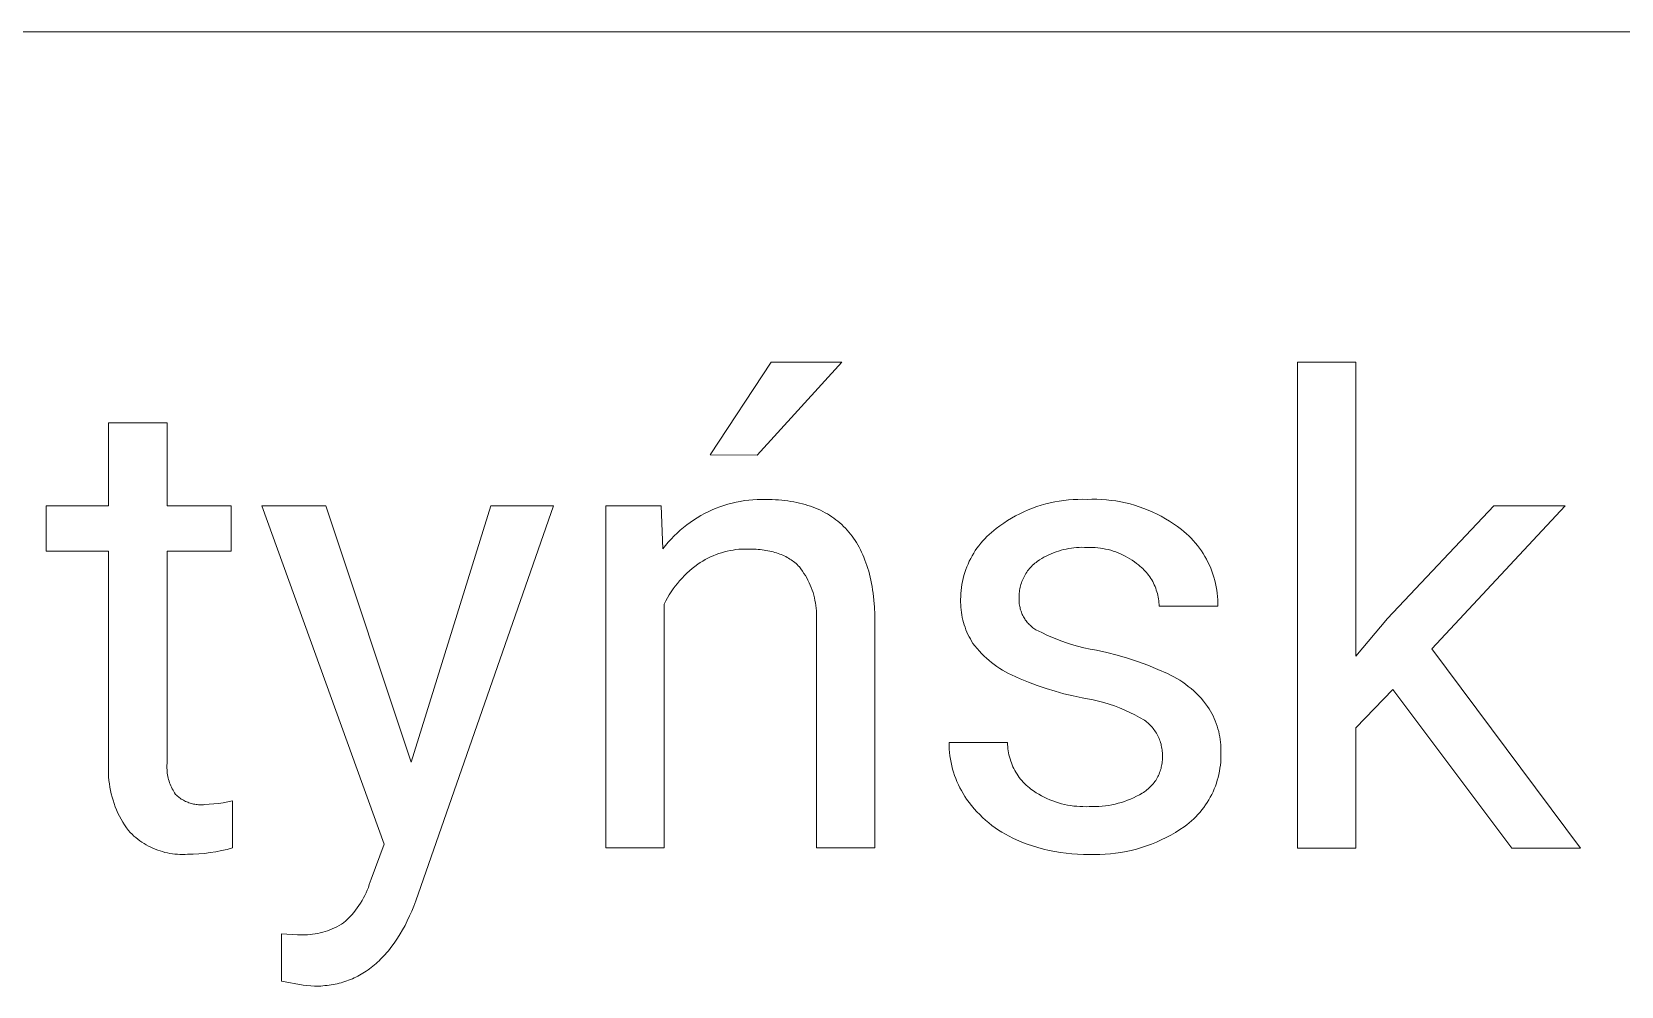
# Model space of a CAD drawing. Header units: millimetres. Extents: x 1348 to 6197, y -150 to 3238.
# Drawn here: x 5300.9 to 5459.4, y 297 to 392.2 of the extents above; entities that cross this region are included whole.
import ezdxf

# ---------------------------------------------------------------- set-up
doc = ezdxf.new("R2010")
doc.units = ezdxf.units.MM
doc.header["$MEASUREMENT"] = 0
doc.layers.add('Domyślny', color=7, linetype='Continuous', true_color=0x000000)

msp = doc.modelspace()

# ---------------------------------------------------------------- linework, layer by layer
at = {"layer": 'Domyślny', "color": 18, "lineweight": 15, "true_color": 0x000000}
for p, q in [((6192.9, 392.2), (4364.92, 392.2)), ((5368.58, 350.01), (5374.67, 359.26)), ((5381.73, 359.26), (5373.28, 349.99)), ((5374.67, 359.26), (5381.73, 359.26)), ((5427.15, 310.81), (5427.15, 359.25)), ((5427.15, 359.25), (5432.98, 359.25)), ((5432.98, 359.25), (5432.98, 329.96)), ((5308.6, 344.94), (5308.6, 353.21)), ((5308.6, 353.21), (5314.43, 353.21)), ((5314.43, 353.21), (5314.43, 344.94)), ((5373.28, 349.99), (5368.58, 350.01)), ((5372.01, 345.45), (5372.43, 345.5)), ((5372.43, 345.5), (5372.84, 345.54)), ((5372.84, 345.54), (5373.26, 345.56)), ((5373.26, 345.56), (5373.68, 345.57)), ((5373.68, 345.57), (5374.11, 345.57)), ((5374.11, 345.57), (5374.44, 345.57)), ((5374.44, 345.57), (5374.77, 345.56)), ((5374.77, 345.56), (5375.09, 345.54)), ((5375.09, 345.54), (5375.41, 345.52)), ((5375.41, 345.52), (5375.73, 345.49)), ((5375.73, 345.49), (5376.04, 345.46)), ((5403.86, 345.48), (5404.32, 345.53)), ((5404.32, 345.53), (5404.79, 345.56)), ((5404.79, 345.56), (5405.25, 345.58)), ((5405.25, 345.58), (5405.71, 345.59)), ((5405.71, 345.59), (5406.17, 345.58)), ((5406.17, 345.58), (5406.65, 345.59)), ((5406.65, 345.59), (5407.13, 345.59)), ((5407.13, 345.59), (5407.61, 345.57)), ((5407.61, 345.57), (5408.09, 345.54)), ((5408.09, 345.54), (5408.57, 345.48)), ((5302.38, 340.43), (5302.38, 344.94)), ((5302.38, 344.94), (5308.6, 344.94)), ((5314.43, 344.94), (5320.81, 344.94)), ((5320.81, 344.94), (5320.81, 340.43)), ((5336.07, 311.19), (5323.89, 344.94)), ((5323.89, 344.94), (5330.27, 344.94)), ((5330.27, 344.94), (5338.78, 319.37)), ((5338.78, 319.37), (5346.72, 344.94)), ((5352.97, 344.94), (5339.25, 305.56)), ((5346.72, 344.94), (5352.97, 344.94)), ((5358.18, 310.82), (5358.18, 344.94)), ((5358.18, 344.94), (5363.69, 344.94)), ((5363.69, 344.94), (5363.88, 340.66)), ((5367.29, 343.75), (5367.66, 343.96)), ((5367.66, 343.96), (5368.03, 344.16)), ((5368.03, 344.16), (5368.4, 344.35)), ((5368.4, 344.35), (5368.78, 344.53)), ((5368.78, 344.53), (5369.17, 344.69)), ((5369.17, 344.69), (5369.56, 344.84)), ((5369.56, 344.84), (5369.96, 344.97)), ((5369.96, 344.97), (5370.36, 345.1)), ((5370.36, 345.1), (5370.77, 345.2)), ((5370.77, 345.2), (5371.18, 345.3)), ((5371.18, 345.3), (5371.59, 345.38)), ((5371.59, 345.38), (5372.01, 345.45)), ((5376.04, 345.46), (5376.34, 345.42)), ((5376.34, 345.42), (5376.64, 345.38)), ((5376.64, 345.38), (5376.93, 345.33)), ((5376.93, 345.33), (5377.22, 345.27)), ((5377.22, 345.27), (5377.5, 345.21)), ((5377.5, 345.21), (5377.78, 345.14)), ((5377.78, 345.14), (5378.05, 345.07)), ((5378.05, 345.07), (5378.32, 344.98)), ((5378.32, 344.98), (5378.58, 344.9)), ((5378.58, 344.9), (5378.84, 344.81)), ((5378.84, 344.81), (5379.09, 344.71)), ((5379.09, 344.71), (5379.34, 344.6)), ((5379.34, 344.6), (5379.58, 344.49)), ((5379.58, 344.49), (5379.82, 344.38)), ((5379.82, 344.38), (5380.05, 344.25)), ((5380.05, 344.25), (5380.27, 344.13)), ((5380.27, 344.13), (5380.49, 343.99)), ((5380.49, 343.99), (5380.71, 343.85)), ((5398.63, 343.71), (5399.04, 343.93)), ((5399.04, 343.93), (5399.45, 344.15)), ((5399.45, 344.15), (5399.87, 344.35)), ((5399.87, 344.35), (5400.29, 344.53)), ((5400.29, 344.53), (5400.72, 344.7)), ((5400.72, 344.7), (5401.16, 344.86)), ((5401.16, 344.86), (5401.6, 345)), ((5401.6, 345), (5402.05, 345.12)), ((5402.05, 345.12), (5402.5, 345.24)), ((5402.5, 345.24), (5402.95, 345.33)), ((5402.95, 345.33), (5403.4, 345.41)), ((5403.4, 345.41), (5403.86, 345.48)), ((5408.57, 345.48), (5409.04, 345.42)), ((5409.04, 345.42), (5409.52, 345.33)), ((5409.52, 345.33), (5409.99, 345.24)), ((5409.99, 345.24), (5410.45, 345.12)), ((5410.45, 345.12), (5410.91, 344.99)), ((5410.91, 344.99), (5411.37, 344.84)), ((5411.37, 344.84), (5411.82, 344.68)), ((5411.82, 344.68), (5412.27, 344.51)), ((5412.27, 344.51), (5412.71, 344.31)), ((5412.71, 344.31), (5413.14, 344.11)), ((5413.14, 344.11), (5413.57, 343.89)), ((5436.11, 333.71), (5446.74, 344.95)), ((5453.83, 344.95), (5440.55, 330.69)), ((5446.74, 344.95), (5453.83, 344.95)), ((5365.29, 342.22), (5365.6, 342.5)), ((5365.6, 342.5), (5365.92, 342.77)), ((5365.92, 342.77), (5366.25, 343.03)), ((5366.25, 343.03), (5366.59, 343.28)), ((5366.59, 343.28), (5366.94, 343.52)), ((5366.94, 343.52), (5367.29, 343.75)), ((5380.71, 343.85), (5380.92, 343.71)), ((5380.92, 343.71), (5381.12, 343.55)), ((5381.12, 343.55), (5381.32, 343.4)), ((5381.32, 343.4), (5381.52, 343.23)), ((5381.52, 343.23), (5381.7, 343.06)), ((5381.7, 343.06), (5381.89, 342.89)), ((5381.89, 342.89), (5382.07, 342.7)), ((5382.07, 342.7), (5382.24, 342.52)), ((5382.24, 342.52), (5382.41, 342.32)), ((5382.41, 342.32), (5382.57, 342.12)), ((5396.63, 342.29), (5396.86, 342.48)), ((5396.86, 342.48), (5397.1, 342.67)), ((5397.1, 342.67), (5397.47, 342.95)), ((5397.47, 342.95), (5397.85, 343.21)), ((5397.85, 343.21), (5398.24, 343.47)), ((5398.24, 343.47), (5398.63, 343.71)), ((5413.57, 343.89), (5413.99, 343.65)), ((5413.99, 343.65), (5414.4, 343.4)), ((5414.4, 343.4), (5414.8, 343.14)), ((5414.8, 343.14), (5415.19, 342.86)), ((5415.19, 342.86), (5415.57, 342.57)), ((5415.57, 342.57), (5415.83, 342.37)), ((5415.83, 342.37), (5416.07, 342.15)), ((5363.88, 340.66), (5364.14, 340.99)), ((5364.14, 340.99), (5364.41, 341.31)), ((5364.41, 341.31), (5364.7, 341.62)), ((5364.7, 341.62), (5364.99, 341.93)), ((5364.99, 341.93), (5365.29, 342.22)), ((5382.57, 342.12), (5382.73, 341.92)), ((5382.73, 341.92), (5382.88, 341.71)), ((5382.88, 341.71), (5383.03, 341.49)), ((5383.03, 341.49), (5383.17, 341.27)), ((5383.17, 341.27), (5383.31, 341.04)), ((5383.31, 341.04), (5383.44, 340.8)), ((5383.44, 340.8), (5383.56, 340.56)), ((5395.19, 340.72), (5395.37, 340.96)), ((5395.37, 340.96), (5395.56, 341.2)), ((5395.56, 341.2), (5395.76, 341.43)), ((5395.76, 341.43), (5395.97, 341.66)), ((5395.97, 341.66), (5396.18, 341.88)), ((5396.18, 341.88), (5396.4, 342.09)), ((5396.4, 342.09), (5396.63, 342.29)), ((5404.86, 340.75), (5404.6, 340.72)), ((5405.12, 340.78), (5404.86, 340.75)), ((5405.39, 340.79), (5405.12, 340.78)), ((5405.65, 340.8), (5405.39, 340.79)), ((5405.91, 340.79), (5405.65, 340.8)), ((5406.17, 340.78), (5405.91, 340.79)), ((5406.44, 340.79), (5406.17, 340.78)), ((5406.7, 340.78), (5406.44, 340.79)), ((5406.96, 340.77), (5406.7, 340.78)), ((5407.23, 340.75), (5406.96, 340.77)), ((5407.49, 340.71), (5407.23, 340.75)), ((5416.07, 342.15), (5416.31, 341.93)), ((5416.31, 341.93), (5416.54, 341.7)), ((5416.54, 341.7), (5416.76, 341.47)), ((5416.76, 341.47), (5416.97, 341.22)), ((5416.97, 341.22), (5417.18, 340.97)), ((5417.18, 340.97), (5417.38, 340.71)), ((5308.6, 340.43), (5302.38, 340.43)), ((5308.6, 319.26), (5308.6, 340.43)), ((5320.81, 340.43), (5314.43, 340.43)), ((5314.43, 340.43), (5314.43, 319.25)), ((5367.6, 339.27), (5367.36, 339.11)), ((5367.85, 339.43), (5367.6, 339.27)), ((5368.1, 339.58), (5367.85, 339.43)), ((5368.36, 339.71), (5368.1, 339.58)), ((5368.63, 339.84), (5368.36, 339.71)), ((5368.89, 339.96), (5368.63, 339.84)), ((5369.17, 340.07), (5368.89, 339.96)), ((5369.44, 340.17), (5369.17, 340.07)), ((5369.72, 340.26), (5369.44, 340.17)), ((5370, 340.34), (5369.72, 340.26)), ((5370.29, 340.41), (5370, 340.34)), ((5370.58, 340.47), (5370.29, 340.41)), ((5370.87, 340.53), (5370.58, 340.47)), ((5371.16, 340.57), (5370.87, 340.53)), ((5371.45, 340.6), (5371.16, 340.57)), ((5371.74, 340.62), (5371.45, 340.6)), ((5372.04, 340.63), (5371.74, 340.62)), ((5372.33, 340.63), (5372.04, 340.63)), ((5372.76, 340.62), (5372.33, 340.63)), ((5373.18, 340.6), (5372.76, 340.62)), ((5373.38, 340.59), (5373.18, 340.6)), ((5373.58, 340.57), (5373.38, 340.59)), ((5373.77, 340.54), (5373.58, 340.57)), ((5373.96, 340.52), (5373.77, 340.54)), ((5374.15, 340.49), (5373.96, 340.52)), ((5374.34, 340.46), (5374.15, 340.49)), ((5374.52, 340.42), (5374.34, 340.46)), ((5374.69, 340.38), (5374.52, 340.42)), ((5374.87, 340.34), (5374.69, 340.38)), ((5375.04, 340.29), (5374.87, 340.34)), ((5375.2, 340.24), (5375.04, 340.29)), ((5375.36, 340.19), (5375.2, 340.24)), ((5375.52, 340.13), (5375.36, 340.19)), ((5375.68, 340.07), (5375.52, 340.13)), ((5375.83, 340.01), (5375.68, 340.07)), ((5375.98, 339.94), (5375.83, 340.01)), ((5376.12, 339.87), (5375.98, 339.94)), ((5376.26, 339.79), (5376.12, 339.87)), ((5376.4, 339.71), (5376.26, 339.79)), ((5376.53, 339.63), (5376.4, 339.71)), ((5376.66, 339.55), (5376.53, 339.63)), ((5376.79, 339.46), (5376.66, 339.55)), ((5376.91, 339.37), (5376.79, 339.46)), ((5377.03, 339.27), (5376.91, 339.37)), ((5377.15, 339.17), (5377.03, 339.27)), ((5377.26, 339.07), (5377.15, 339.17)), ((5383.56, 340.56), (5383.68, 340.31)), ((5383.68, 340.31), (5383.8, 340.06)), ((5383.8, 340.06), (5383.91, 339.8)), ((5383.91, 339.8), (5384.02, 339.53)), ((5384.02, 339.53), (5384.12, 339.26)), ((5384.12, 339.26), (5384.21, 338.99)), ((5394.3, 339.13), (5394.42, 339.41)), ((5394.42, 339.41), (5394.56, 339.68)), ((5394.56, 339.68), (5394.7, 339.95)), ((5394.7, 339.95), (5394.86, 340.21)), ((5394.86, 340.21), (5395.02, 340.47)), ((5395.02, 340.47), (5395.19, 340.72)), ((5400.96, 339.21), (5400.85, 339.11)), ((5401.08, 339.3), (5400.96, 339.21)), ((5401.2, 339.39), (5401.08, 339.3)), ((5401.42, 339.54), (5401.2, 339.39)), ((5401.64, 339.68), (5401.42, 339.54)), ((5401.87, 339.81), (5401.64, 339.68)), ((5402.1, 339.93), (5401.87, 339.81)), ((5402.34, 340.05), (5402.1, 339.93)), ((5402.58, 340.16), (5402.34, 340.05)), ((5402.82, 340.26), (5402.58, 340.16)), ((5403.07, 340.35), (5402.82, 340.26)), ((5403.32, 340.43), (5403.07, 340.35)), ((5403.57, 340.51), (5403.32, 340.43)), ((5403.83, 340.57), (5403.57, 340.51)), ((5404.08, 340.63), (5403.83, 340.57)), ((5404.34, 340.68), (5404.08, 340.63)), ((5404.6, 340.72), (5404.34, 340.68)), ((5407.75, 340.67), (5407.49, 340.71)), ((5408.01, 340.62), (5407.75, 340.67)), ((5408.26, 340.57), (5408.01, 340.62)), ((5408.52, 340.5), (5408.26, 340.57)), ((5408.77, 340.42), (5408.52, 340.5)), ((5409.02, 340.34), (5408.77, 340.42)), ((5409.27, 340.24), (5409.02, 340.34)), ((5409.51, 340.14), (5409.27, 340.24)), ((5409.75, 340.03), (5409.51, 340.14)), ((5409.98, 339.91), (5409.75, 340.03)), ((5410.21, 339.79), (5409.98, 339.91)), ((5410.44, 339.65), (5410.21, 339.79)), ((5410.66, 339.51), (5410.44, 339.65)), ((5410.88, 339.36), (5410.66, 339.51)), ((5411.09, 339.2), (5410.88, 339.36)), ((5411.29, 339.04), (5411.09, 339.2)), ((5417.38, 340.71), (5417.56, 340.44)), ((5417.56, 340.44), (5417.74, 340.17)), ((5417.74, 340.17), (5417.91, 339.89)), ((5417.91, 339.89), (5418.07, 339.61)), ((5418.07, 339.61), (5418.22, 339.32)), ((5418.22, 339.32), (5418.36, 339.03)), ((5365.78, 337.73), (5365.54, 337.47)), ((5366.02, 337.98), (5365.78, 337.73)), ((5366.27, 338.23), (5366.02, 337.98)), ((5366.53, 338.46), (5366.27, 338.23)), ((5366.8, 338.69), (5366.53, 338.46)), ((5367.07, 338.9), (5366.8, 338.69)), ((5367.36, 339.11), (5367.07, 338.9)), ((5377.37, 338.96), (5377.26, 339.07)), ((5377.48, 338.85), (5377.37, 338.96)), ((5377.64, 338.64), (5377.48, 338.85)), ((5377.8, 338.42), (5377.64, 338.64)), ((5377.94, 338.2), (5377.8, 338.42)), ((5378.08, 337.98), (5377.94, 338.2)), ((5378.21, 337.75), (5378.08, 337.98)), ((5378.34, 337.51), (5378.21, 337.75)), ((5384.21, 338.99), (5384.3, 338.7)), ((5384.3, 338.7), (5384.39, 338.41)), ((5384.39, 338.41), (5384.46, 338.12)), ((5384.46, 338.12), (5384.54, 337.82)), ((5384.54, 337.82), (5384.61, 337.51)), ((5393.75, 337.4), (5393.81, 337.69)), ((5393.81, 337.69), (5393.89, 337.99)), ((5393.89, 337.99), (5393.98, 338.28)), ((5393.98, 338.28), (5394.07, 338.57)), ((5394.07, 338.57), (5394.18, 338.85)), ((5394.18, 338.85), (5394.3, 339.13)), ((5399.78, 337.66), (5399.72, 337.52)), ((5399.85, 337.8), (5399.78, 337.66)), ((5399.92, 337.93), (5399.85, 337.8)), ((5399.99, 338.06), (5399.92, 337.93)), ((5400.07, 338.19), (5399.99, 338.06)), ((5400.15, 338.32), (5400.07, 338.19)), ((5400.24, 338.44), (5400.15, 338.32)), ((5400.33, 338.56), (5400.24, 338.44)), ((5400.43, 338.68), (5400.33, 338.56)), ((5400.53, 338.79), (5400.43, 338.68)), ((5400.63, 338.9), (5400.53, 338.79)), ((5400.74, 339.01), (5400.63, 338.9)), ((5400.85, 339.11), (5400.74, 339.01)), ((5411.44, 338.92), (5411.29, 339.04)), ((5411.58, 338.8), (5411.44, 338.92)), ((5411.71, 338.68), (5411.58, 338.8)), ((5411.84, 338.55), (5411.71, 338.68)), ((5411.97, 338.42), (5411.84, 338.55)), ((5412.09, 338.28), (5411.97, 338.42)), ((5412.2, 338.14), (5412.09, 338.28)), ((5412.32, 337.99), (5412.2, 338.14)), ((5412.42, 337.84), (5412.32, 337.99)), ((5412.52, 337.69), (5412.42, 337.84)), ((5412.62, 337.54), (5412.52, 337.69)), ((5418.36, 339.03), (5418.49, 338.73)), ((5418.49, 338.73), (5418.61, 338.43)), ((5418.61, 338.43), (5418.72, 338.12)), ((5418.72, 338.12), (5418.81, 337.81)), ((5418.81, 337.81), (5418.9, 337.5)), ((5364.51, 336.06), (5364.33, 335.76)), ((5364.7, 336.36), (5364.51, 336.06)), ((5364.89, 336.65), (5364.7, 336.36)), ((5365.1, 336.93), (5364.89, 336.65)), ((5365.32, 337.2), (5365.1, 336.93)), ((5365.54, 337.47), (5365.32, 337.2)), ((5378.45, 337.27), (5378.34, 337.51)), ((5378.56, 337.03), (5378.45, 337.27)), ((5378.66, 336.78), (5378.56, 337.03)), ((5378.75, 336.53), (5378.66, 336.78)), ((5378.84, 336.28), (5378.75, 336.53)), ((5378.91, 336.03), (5378.84, 336.28)), ((5378.98, 335.77), (5378.91, 336.03)), ((5384.61, 337.51), (5384.67, 337.2)), ((5384.67, 337.2), (5384.73, 336.88)), ((5384.73, 336.88), (5384.78, 336.55)), ((5384.78, 336.55), (5384.83, 336.22)), ((5384.83, 336.22), (5384.91, 335.54)), ((5393.57, 335.89), (5393.58, 336.19)), ((5393.58, 336.19), (5393.61, 336.49)), ((5393.61, 336.49), (5393.64, 336.8)), ((5393.64, 336.8), (5393.69, 337.1)), ((5393.69, 337.1), (5393.75, 337.4)), ((5399.4, 336.06), (5399.39, 335.91)), ((5399.41, 336.21), (5399.4, 336.06)), ((5399.42, 336.36), (5399.41, 336.21)), ((5399.44, 336.51), (5399.42, 336.36)), ((5399.47, 336.66), (5399.44, 336.51)), ((5399.5, 336.81), (5399.47, 336.66)), ((5399.53, 336.95), (5399.5, 336.81)), ((5399.57, 337.1), (5399.53, 336.95)), ((5399.62, 337.24), (5399.57, 337.1)), ((5399.67, 337.38), (5399.62, 337.24)), ((5399.72, 337.52), (5399.67, 337.38)), ((5412.71, 337.38), (5412.62, 337.54)), ((5412.79, 337.21), (5412.71, 337.38)), ((5412.87, 337.05), (5412.79, 337.21)), ((5412.94, 336.88), (5412.87, 337.05)), ((5413.01, 336.71), (5412.94, 336.88)), ((5413.07, 336.54), (5413.01, 336.71)), ((5413.13, 336.36), (5413.07, 336.54)), ((5413.18, 336.19), (5413.13, 336.36)), ((5413.22, 336.01), (5413.18, 336.19)), ((5413.26, 335.83), (5413.22, 336.01)), ((5418.9, 337.5), (5418.98, 337.18)), ((5418.98, 337.18), (5419.04, 336.86)), ((5419.04, 336.86), (5419.1, 336.54)), ((5419.1, 336.54), (5419.14, 336.22)), ((5419.14, 336.22), (5419.17, 335.89)), ((5364.17, 335.45), (5364.01, 335.14)), ((5364.01, 335.14), (5364.01, 310.82)), ((5364.33, 335.76), (5364.17, 335.45)), ((5379.03, 335.51), (5378.98, 335.77)), ((5379.08, 335.25), (5379.03, 335.51)), ((5379.12, 334.98), (5379.08, 335.25)), ((5379.15, 334.72), (5379.12, 334.98)), ((5379.18, 334.46), (5379.15, 334.72)), ((5379.19, 334.19), (5379.18, 334.46)), ((5384.91, 335.54), (5384.97, 334.84)), ((5384.97, 334.84), (5385, 334.11)), ((5393.56, 335.58), (5393.57, 335.89)), ((5393.56, 335.33), (5393.56, 335.58)), ((5393.57, 335.07), (5393.56, 335.33)), ((5393.58, 334.82), (5393.57, 335.07)), ((5393.6, 334.56), (5393.58, 334.82)), ((5393.63, 334.31), (5393.6, 334.56)), ((5399.39, 335.91), (5399.39, 335.76)), ((5399.39, 335.76), (5399.39, 335.64)), ((5399.39, 335.64), (5399.39, 335.52)), ((5399.39, 335.52), (5399.39, 335.39)), ((5399.39, 335.39), (5399.4, 335.27)), ((5399.4, 335.27), (5399.41, 335.15)), ((5399.41, 335.15), (5399.43, 335.03)), ((5399.43, 335.03), (5399.45, 334.91)), ((5399.45, 334.91), (5399.48, 334.79)), ((5399.48, 334.79), (5399.51, 334.67)), ((5399.51, 334.67), (5399.54, 334.56)), ((5399.54, 334.56), (5399.58, 334.44)), ((5399.58, 334.44), (5399.62, 334.33)), ((5413.29, 335.65), (5413.26, 335.83)), ((5413.31, 335.47), (5413.29, 335.65)), ((5413.33, 335.29), (5413.31, 335.47)), ((5413.34, 335.1), (5413.33, 335.29)), ((5413.34, 334.92), (5413.34, 335.1)), ((5419.21, 334.92), (5413.34, 334.92)), ((5419.17, 335.89), (5419.2, 335.57)), ((5419.2, 335.57), (5419.21, 335.24)), ((5419.21, 335.24), (5419.21, 334.92)), ((5379.18, 333.39), (5379.19, 333.66)), ((5379.18, 310.82), (5379.18, 333.39)), ((5379.19, 333.92), (5379.19, 334.19)), ((5379.19, 333.66), (5379.19, 333.92)), ((5385, 334.11), (5385.02, 333.36)), ((5385.02, 333.36), (5385.02, 310.82)), ((5393.67, 334.05), (5393.63, 334.31)), ((5393.72, 333.8), (5393.67, 334.05)), ((5393.78, 333.55), (5393.72, 333.8)), ((5393.84, 333.31), (5393.78, 333.55)), ((5393.92, 333.06), (5393.84, 333.31)), ((5394, 332.82), (5393.92, 333.06)), ((5394.09, 332.58), (5394, 332.82)), ((5399.62, 334.33), (5399.66, 334.21)), ((5399.66, 334.21), (5399.71, 334.1)), ((5399.71, 334.1), (5399.77, 333.99)), ((5399.77, 333.99), (5399.82, 333.88)), ((5399.82, 333.88), (5399.88, 333.78)), ((5399.88, 333.78), (5399.95, 333.67)), ((5399.95, 333.67), (5400.01, 333.57)), ((5400.01, 333.57), (5400.09, 333.47)), ((5400.09, 333.47), (5400.16, 333.38)), ((5400.16, 333.38), (5400.24, 333.28)), ((5400.24, 333.28), (5400.32, 333.19)), ((5400.32, 333.19), (5400.4, 333.1)), ((5400.4, 333.1), (5400.49, 333.02)), ((5400.49, 333.02), (5400.58, 332.94)), ((5400.58, 332.94), (5400.67, 332.86)), ((5400.67, 332.86), (5400.77, 332.78)), ((5432.98, 329.96), (5436.11, 333.71)), ((5394.19, 332.35), (5394.09, 332.58)), ((5394.29, 332.11), (5394.19, 332.35)), ((5394.4, 331.88), (5394.29, 332.11)), ((5394.53, 331.66), (5394.4, 331.88)), ((5394.65, 331.44), (5394.53, 331.66)), ((5394.79, 331.22), (5394.65, 331.44)), ((5400.77, 332.78), (5400.87, 332.71)), ((5400.87, 332.71), (5400.97, 332.64)), ((5400.97, 332.64), (5401.07, 332.58)), ((5401.07, 332.58), (5401.64, 332.29)), ((5401.64, 332.29), (5402.22, 332.02)), ((5402.22, 332.02), (5402.81, 331.76)), ((5402.81, 331.76), (5403.4, 331.53)), ((5403.4, 331.53), (5404, 331.31)), ((5404, 331.31), (5404.61, 331.12)), ((5394.99, 330.96), (5394.79, 331.22)), ((5395.21, 330.7), (5394.99, 330.96)), ((5395.43, 330.44), (5395.21, 330.7)), ((5395.65, 330.2), (5395.43, 330.44)), ((5395.89, 329.96), (5395.65, 330.2)), ((5396.13, 329.73), (5395.89, 329.96)), ((5396.39, 329.51), (5396.13, 329.73)), ((5404.61, 331.12), (5405.22, 330.94)), ((5405.22, 330.94), (5405.84, 330.78)), ((5405.84, 330.78), (5406.47, 330.65)), ((5406.47, 330.65), (5407.1, 330.53)), ((5407.1, 330.53), (5408.14, 330.3)), ((5408.14, 330.3), (5409.17, 330.03)), ((5409.17, 330.03), (5410.2, 329.73)), ((5410.2, 329.73), (5411.21, 329.4)), ((5440.55, 330.69), (5455.38, 310.81)), ((5396.65, 329.3), (5396.39, 329.51)), ((5396.91, 329.1), (5396.65, 329.3)), ((5397.18, 328.9), (5396.91, 329.1)), ((5397.46, 328.72), (5397.18, 328.9)), ((5397.75, 328.54), (5397.46, 328.72)), ((5398.04, 328.38), (5397.75, 328.54)), ((5398.33, 328.22), (5398.04, 328.38)), ((5398.63, 328.07), (5398.33, 328.22)), ((5399.48, 327.69), (5398.63, 328.07)), ((5411.21, 329.4), (5412.22, 329.03)), ((5412.22, 329.03), (5413.21, 328.63)), ((5413.21, 328.63), (5414.18, 328.2)), ((5414.18, 328.2), (5414.5, 328.05)), ((5400.34, 327.34), (5399.48, 327.69)), ((5401.2, 327.01), (5400.34, 327.34)), ((5402.08, 326.71), (5401.2, 327.01)), ((5402.97, 326.44), (5402.08, 326.71)), ((5414.5, 328.05), (5414.81, 327.89)), ((5414.81, 327.89), (5415.11, 327.72)), ((5415.11, 327.72), (5415.41, 327.54)), ((5415.41, 327.54), (5415.7, 327.35)), ((5415.7, 327.35), (5415.99, 327.14)), ((5415.99, 327.14), (5416.26, 326.93)), ((5416.26, 326.93), (5416.53, 326.71)), ((5416.53, 326.71), (5416.8, 326.48)), ((5416.8, 326.48), (5417.05, 326.24)), ((5436.64, 326.62), (5432.98, 322.81)), ((5448.53, 310.81), (5436.64, 326.62)), ((5403.86, 326.2), (5402.97, 326.44)), ((5404.77, 325.98), (5403.86, 326.2)), ((5405.67, 325.8), (5404.77, 325.98)), ((5406.22, 325.7), (5405.67, 325.8)), ((5406.76, 325.59), (5406.22, 325.7)), ((5407.3, 325.46), (5406.76, 325.59)), ((5407.84, 325.32), (5407.3, 325.46)), ((5408.37, 325.16), (5407.84, 325.32)), ((5408.89, 324.98), (5408.37, 325.16)), ((5409.41, 324.78), (5408.89, 324.98)), ((5417.05, 326.24), (5417.3, 325.99)), ((5417.3, 325.99), (5417.53, 325.74)), ((5417.53, 325.74), (5417.76, 325.47)), ((5417.76, 325.47), (5417.98, 325.2)), ((5417.98, 325.2), (5418.19, 324.92)), ((5418.19, 324.92), (5418.34, 324.69)), ((5409.92, 324.57), (5409.41, 324.78)), ((5410.43, 324.34), (5409.92, 324.57)), ((5410.92, 324.09), (5410.43, 324.34)), ((5411.41, 323.83), (5410.92, 324.09)), ((5411.89, 323.55), (5411.41, 323.83)), ((5412.01, 323.46), (5411.89, 323.55)), ((5412.12, 323.37), (5412.01, 323.46)), ((5412.24, 323.28), (5412.12, 323.37)), ((5418.34, 324.69), (5418.48, 324.46)), ((5418.48, 324.46), (5418.61, 324.22)), ((5418.61, 324.22), (5418.73, 323.98)), ((5418.73, 323.98), (5418.85, 323.73)), ((5418.85, 323.73), (5418.95, 323.48)), ((5418.95, 323.48), (5419.05, 323.22)), ((5412.34, 323.18), (5412.24, 323.28)), ((5412.45, 323.07), (5412.34, 323.18)), ((5412.55, 322.97), (5412.45, 323.07)), ((5412.65, 322.86), (5412.55, 322.97)), ((5412.74, 322.74), (5412.65, 322.86)), ((5412.83, 322.63), (5412.74, 322.74)), ((5412.92, 322.51), (5412.83, 322.63)), ((5413, 322.39), (5412.92, 322.51)), ((5413.08, 322.26), (5413, 322.39)), ((5413.15, 322.13), (5413.08, 322.26)), ((5413.22, 322), (5413.15, 322.13)), ((5413.28, 321.87), (5413.22, 322)), ((5413.34, 321.74), (5413.28, 321.87)), ((5413.4, 321.6), (5413.34, 321.74)), ((5419.05, 323.22), (5419.14, 322.96)), ((5419.14, 322.96), (5419.22, 322.7)), ((5419.22, 322.7), (5419.29, 322.44)), ((5419.29, 322.44), (5419.35, 322.17)), ((5419.35, 322.17), (5419.4, 321.9)), ((5419.4, 321.9), (5419.44, 321.63)), ((5432.98, 322.81), (5432.98, 310.81)), ((5392.41, 320.99), (5392.4, 321.32)), ((5392.4, 321.32), (5398.23, 321.32)), ((5392.42, 320.66), (5392.41, 320.99)), ((5392.45, 320.33), (5392.42, 320.66)), ((5392.49, 319.99), (5392.45, 320.33)), ((5398.23, 321.32), (5398.24, 321.12)), ((5398.24, 321.12), (5398.25, 320.91)), ((5398.25, 320.91), (5398.27, 320.7)), ((5398.27, 320.7), (5398.3, 320.5)), ((5398.3, 320.5), (5398.34, 320.29)), ((5398.34, 320.29), (5398.38, 320.09)), ((5413.45, 321.46), (5413.4, 321.6)), ((5413.5, 321.32), (5413.45, 321.46)), ((5413.54, 321.18), (5413.5, 321.32)), ((5413.57, 321.04), (5413.54, 321.18)), ((5413.6, 320.89), (5413.57, 321.04)), ((5413.63, 320.75), (5413.6, 320.89)), ((5413.65, 320.6), (5413.63, 320.75)), ((5413.67, 320.46), (5413.65, 320.6)), ((5413.68, 320.31), (5413.67, 320.46)), ((5413.69, 320.16), (5413.68, 320.31)), ((5413.69, 320.02), (5413.69, 320.16)), ((5419.44, 321.63), (5419.48, 321.36)), ((5419.48, 321.36), (5419.5, 321.09)), ((5419.5, 321.09), (5419.51, 320.82)), ((5419.51, 320.82), (5419.52, 320.55)), ((5419.52, 320.55), (5419.51, 320.27)), ((5419.51, 320.27), (5419.51, 319.97)), ((5308.58, 318.92), (5308.6, 319.26)), ((5308.58, 318.58), (5308.58, 318.92)), ((5308.59, 318.24), (5308.58, 318.58)), ((5314.43, 319.25), (5314.42, 319.08)), ((5314.42, 319.08), (5314.42, 318.92)), ((5314.42, 318.92), (5314.42, 318.76)), ((5314.42, 318.76), (5314.43, 318.6)), ((5314.43, 318.6), (5314.44, 318.43)), ((5392.54, 319.66), (5392.49, 319.99)), ((5392.6, 319.34), (5392.54, 319.66)), ((5392.67, 319.01), (5392.6, 319.34)), ((5392.75, 318.69), (5392.67, 319.01)), ((5392.85, 318.37), (5392.75, 318.69)), ((5398.38, 320.09), (5398.43, 319.89)), ((5398.43, 319.89), (5398.49, 319.69)), ((5398.49, 319.69), (5398.55, 319.49)), ((5398.55, 319.49), (5398.62, 319.3)), ((5398.62, 319.3), (5398.7, 319.11)), ((5398.7, 319.11), (5398.78, 318.92)), ((5398.78, 318.92), (5398.87, 318.73)), ((5398.87, 318.73), (5398.97, 318.55)), ((5398.97, 318.55), (5399.07, 318.37)), ((5413.45, 318.46), (5413.5, 318.6)), ((5413.5, 318.6), (5413.54, 318.73)), ((5413.54, 318.73), (5413.57, 318.87)), ((5413.57, 318.87), (5413.6, 319.01)), ((5413.6, 319.01), (5413.63, 319.15)), ((5413.63, 319.15), (5413.65, 319.3)), ((5413.65, 319.3), (5413.67, 319.44)), ((5413.67, 319.44), (5413.68, 319.58)), ((5413.68, 319.87), (5413.69, 320.02)), ((5413.68, 319.73), (5413.68, 319.87)), ((5413.68, 319.58), (5413.68, 319.73)), ((5419.42, 318.76), (5419.37, 318.46)), ((5419.46, 319.06), (5419.42, 318.76)), ((5419.49, 319.36), (5419.46, 319.06)), ((5419.51, 319.66), (5419.49, 319.36)), ((5419.51, 319.97), (5419.51, 319.66)), ((5308.61, 317.9), (5308.59, 318.24)), ((5308.64, 317.56), (5308.61, 317.9)), ((5308.68, 317.23), (5308.64, 317.56)), ((5308.73, 316.89), (5308.68, 317.23)), ((5314.44, 318.43), (5314.46, 318.27)), ((5314.46, 318.27), (5314.49, 318.11)), ((5314.49, 318.11), (5314.52, 317.95)), ((5314.52, 317.95), (5314.55, 317.79)), ((5314.55, 317.79), (5314.59, 317.63)), ((5314.59, 317.63), (5314.64, 317.48)), ((5314.64, 317.48), (5314.69, 317.32)), ((5314.69, 317.32), (5314.75, 317.17)), ((5314.75, 317.17), (5314.81, 317.02)), ((5314.81, 317.02), (5314.88, 316.87)), ((5392.95, 318.05), (5392.85, 318.37)), ((5393.07, 317.74), (5392.95, 318.05)), ((5393.19, 317.43), (5393.07, 317.74)), ((5393.33, 317.13), (5393.19, 317.43)), ((5393.48, 316.83), (5393.33, 317.13)), ((5399.07, 318.37), (5399.18, 318.19)), ((5399.18, 318.19), (5399.29, 318.02)), ((5399.29, 318.02), (5399.41, 317.85)), ((5399.41, 317.85), (5399.54, 317.69)), ((5399.54, 317.69), (5399.67, 317.53)), ((5399.67, 317.53), (5399.81, 317.37)), ((5399.81, 317.37), (5399.95, 317.22)), ((5399.95, 317.22), (5400.1, 317.08)), ((5400.1, 317.08), (5400.25, 316.94)), ((5412.46, 316.9), (5412.56, 317)), ((5412.56, 317), (5412.66, 317.11)), ((5412.66, 317.11), (5412.75, 317.21)), ((5412.75, 317.21), (5412.84, 317.33)), ((5412.84, 317.33), (5412.92, 317.44)), ((5412.92, 317.44), (5413.01, 317.56)), ((5413.01, 317.56), (5413.08, 317.68)), ((5413.08, 317.68), (5413.15, 317.81)), ((5413.15, 317.81), (5413.22, 317.93)), ((5413.22, 317.93), (5413.29, 318.06)), ((5413.29, 318.06), (5413.35, 318.19)), ((5413.35, 318.19), (5413.4, 318.33)), ((5413.4, 318.33), (5413.45, 318.46)), ((5418.96, 316.99), (5418.85, 316.71)), ((5419.06, 317.28), (5418.96, 316.99)), ((5419.15, 317.57), (5419.06, 317.28)), ((5419.23, 317.86), (5419.15, 317.57)), ((5419.31, 318.16), (5419.23, 317.86)), ((5419.37, 318.46), (5419.31, 318.16)), ((5308.79, 316.55), (5308.73, 316.89)), ((5308.87, 316.22), (5308.79, 316.55)), ((5308.95, 315.89), (5308.87, 316.22)), ((5309.05, 315.57), (5308.95, 315.89)), ((5309.16, 315.24), (5309.05, 315.57)), ((5314.88, 316.87), (5314.95, 316.72)), ((5314.95, 316.72), (5315.03, 316.58)), ((5315.03, 316.58), (5315.11, 316.44)), ((5315.11, 316.44), (5315.19, 316.3)), ((5315.19, 316.3), (5315.29, 316.16)), ((5315.29, 316.16), (5315.37, 316.08)), ((5315.37, 316.08), (5315.46, 316)), ((5315.46, 316), (5315.56, 315.92)), ((5315.56, 315.92), (5315.65, 315.84)), ((5315.65, 315.84), (5315.75, 315.77)), ((5315.75, 315.77), (5315.85, 315.7)), ((5315.85, 315.7), (5315.95, 315.64)), ((5315.95, 315.64), (5316.06, 315.57)), ((5316.06, 315.57), (5316.17, 315.52)), ((5316.17, 315.52), (5316.28, 315.46)), ((5316.28, 315.46), (5316.39, 315.41)), ((5316.39, 315.41), (5316.5, 315.37)), ((5320.04, 315.33), (5320.5, 315.42)), ((5320.5, 315.42), (5320.95, 315.52)), ((5320.95, 315.52), (5320.95, 310.82)), ((5393.63, 316.54), (5393.48, 316.83)), ((5393.8, 316.25), (5393.63, 316.54)), ((5393.98, 315.96), (5393.8, 316.25)), ((5394.16, 315.69), (5393.98, 315.96)), ((5394.4, 315.36), (5394.16, 315.69)), ((5400.25, 316.94), (5400.41, 316.8)), ((5400.41, 316.8), (5400.57, 316.67)), ((5400.57, 316.67), (5400.82, 316.5)), ((5400.82, 316.5), (5401.08, 316.33)), ((5401.08, 316.33), (5401.35, 316.17)), ((5401.35, 316.17), (5401.62, 316.02)), ((5401.62, 316.02), (5401.89, 315.88)), ((5401.89, 315.88), (5402.17, 315.74)), ((5402.17, 315.74), (5402.45, 315.62)), ((5402.45, 315.62), (5402.74, 315.51)), ((5402.74, 315.51), (5403.03, 315.41)), ((5403.03, 315.41), (5403.32, 315.31)), ((5409.59, 315.36), (5409.9, 315.46)), ((5409.9, 315.46), (5410.2, 315.57)), ((5410.2, 315.57), (5410.5, 315.69)), ((5410.5, 315.69), (5410.8, 315.83)), ((5410.8, 315.83), (5411.09, 315.97)), ((5411.09, 315.97), (5411.38, 316.12)), ((5411.38, 316.12), (5411.67, 316.28)), ((5411.67, 316.28), (5411.79, 316.36)), ((5411.79, 316.36), (5411.91, 316.44)), ((5411.91, 316.44), (5412.02, 316.52)), ((5412.02, 316.52), (5412.14, 316.61)), ((5412.14, 316.61), (5412.25, 316.7)), ((5412.25, 316.7), (5412.36, 316.8)), ((5412.36, 316.8), (5412.46, 316.9)), ((5418.31, 315.62), (5418.15, 315.36)), ((5418.45, 315.89), (5418.31, 315.62)), ((5418.6, 316.16), (5418.45, 315.89)), ((5418.73, 316.43), (5418.6, 316.16)), ((5418.85, 316.71), (5418.73, 316.43)), ((5309.27, 314.92), (5309.16, 315.24)), ((5309.4, 314.61), (5309.27, 314.92)), ((5309.54, 314.3), (5309.4, 314.61)), ((5309.69, 313.99), (5309.54, 314.3)), ((5309.85, 313.69), (5309.69, 313.99)), ((5316.5, 315.37), (5316.61, 315.32)), ((5316.61, 315.32), (5316.73, 315.28)), ((5316.73, 315.28), (5316.85, 315.25)), ((5316.85, 315.25), (5316.97, 315.22)), ((5316.97, 315.22), (5317.08, 315.19)), ((5317.08, 315.19), (5317.2, 315.17)), ((5317.2, 315.17), (5317.32, 315.15)), ((5317.32, 315.15), (5317.45, 315.14)), ((5317.45, 315.14), (5317.57, 315.13)), ((5317.57, 315.13), (5317.69, 315.12)), ((5317.69, 315.12), (5317.81, 315.12)), ((5317.81, 315.12), (5317.93, 315.13)), ((5317.93, 315.13), (5318.06, 315.13)), ((5318.06, 315.13), (5318.18, 315.15)), ((5318.18, 315.15), (5318.64, 315.17)), ((5318.64, 315.17), (5319.11, 315.21)), ((5319.11, 315.21), (5319.57, 315.26)), ((5319.57, 315.26), (5320.04, 315.33)), ((5394.65, 315.04), (5394.4, 315.36)), ((5394.91, 314.73), (5394.65, 315.04)), ((5395.18, 314.43), (5394.91, 314.73)), ((5395.46, 314.14), (5395.18, 314.43)), ((5395.75, 313.85), (5395.46, 314.14)), ((5396.05, 313.58), (5395.75, 313.85)), ((5403.32, 315.31), (5403.62, 315.23)), ((5403.62, 315.23), (5403.92, 315.16)), ((5403.92, 315.16), (5404.22, 315.09)), ((5404.22, 315.09), (5404.52, 315.04)), ((5404.52, 315.04), (5404.83, 315)), ((5404.83, 315), (5405.14, 314.97)), ((5405.14, 314.97), (5405.44, 314.95)), ((5405.44, 314.95), (5405.75, 314.94)), ((5405.75, 314.94), (5406.06, 314.93)), ((5406.06, 314.93), (5406.37, 314.94)), ((5406.37, 314.94), (5406.69, 314.94)), ((5406.69, 314.94), (5407.02, 314.94)), ((5407.02, 314.94), (5407.35, 314.95)), ((5407.35, 314.95), (5407.67, 314.98)), ((5407.67, 314.98), (5408, 315.01)), ((5408, 315.01), (5408.32, 315.06)), ((5408.32, 315.06), (5408.64, 315.12)), ((5408.64, 315.12), (5408.96, 315.19)), ((5408.96, 315.19), (5409.27, 315.27)), ((5409.27, 315.27), (5409.59, 315.36)), ((5417.02, 313.93), (5416.8, 313.72)), ((5417.22, 314.15), (5417.02, 313.93)), ((5417.43, 314.38), (5417.22, 314.15)), ((5417.62, 314.62), (5417.43, 314.38)), ((5417.8, 314.86), (5417.62, 314.62)), ((5417.98, 315.11), (5417.8, 314.86)), ((5418.15, 315.36), (5417.98, 315.11)), ((5310.02, 313.4), (5309.85, 313.69)), ((5310.2, 313.11), (5310.02, 313.4)), ((5310.39, 312.82), (5310.2, 313.11)), ((5310.59, 312.55), (5310.39, 312.82)), ((5310.76, 312.36), (5310.59, 312.55)), ((5310.94, 312.18), (5310.76, 312.36)), ((5396.36, 313.32), (5396.05, 313.58)), ((5396.68, 313.07), (5396.36, 313.32)), ((5397.01, 312.83), (5396.68, 313.07)), ((5397.34, 312.6), (5397.01, 312.83)), ((5397.68, 312.38), (5397.34, 312.6)), ((5398.03, 312.18), (5397.68, 312.38)), ((5414.97, 312.37), (5414.51, 312.1)), ((5415.42, 312.65), (5414.97, 312.37)), ((5415.86, 312.94), (5415.42, 312.65)), ((5416.11, 313.12), (5415.86, 312.94)), ((5416.34, 313.31), (5416.11, 313.12)), ((5416.58, 313.51), (5416.34, 313.31)), ((5416.8, 313.72), (5416.58, 313.51)), ((5311.13, 312.01), (5310.94, 312.18)), ((5311.32, 311.85), (5311.13, 312.01)), ((5311.51, 311.69), (5311.32, 311.85)), ((5311.72, 311.54), (5311.51, 311.69)), ((5311.92, 311.4), (5311.72, 311.54)), ((5312.14, 311.26), (5311.92, 311.4)), ((5312.35, 311.13), (5312.14, 311.26)), ((5312.58, 311.01), (5312.35, 311.13)), ((5312.8, 310.89), (5312.58, 311.01)), ((5313.03, 310.79), (5312.8, 310.89)), ((5313.26, 310.69), (5313.03, 310.79)), ((5313.5, 310.6), (5313.26, 310.69)), ((5320.41, 310.67), (5319.85, 310.55)), ((5320.95, 310.82), (5320.41, 310.67)), ((5334.77, 307.72), (5336.07, 311.19)), ((5364.01, 310.82), (5358.18, 310.82)), ((5385.02, 310.82), (5379.18, 310.82)), ((5398.39, 311.98), (5398.03, 312.18)), ((5398.75, 311.8), (5398.39, 311.98)), ((5399.12, 311.63), (5398.75, 311.8)), ((5399.65, 311.41), (5399.12, 311.63)), ((5400.18, 311.21), (5399.65, 311.41)), ((5400.73, 311.02), (5400.18, 311.21)), ((5401.27, 310.86), (5400.73, 311.02)), ((5401.83, 310.71), (5401.27, 310.86)), ((5402.38, 310.58), (5401.83, 310.71)), ((5411.09, 310.71), (5410.57, 310.58)), ((5411.6, 310.86), (5411.09, 310.71)), ((5412.1, 311.03), (5411.6, 310.86)), ((5412.6, 311.21), (5412.1, 311.03)), ((5413.09, 311.41), (5412.6, 311.21)), ((5413.57, 311.62), (5413.09, 311.41)), ((5414.05, 311.86), (5413.57, 311.62)), ((5414.51, 312.1), (5414.05, 311.86)), ((5432.98, 310.81), (5427.15, 310.81)), ((5455.38, 310.81), (5448.53, 310.81)), ((5313.74, 310.52), (5313.5, 310.6)), ((5313.98, 310.45), (5313.74, 310.52)), ((5314.22, 310.38), (5313.98, 310.45)), ((5314.47, 310.33), (5314.22, 310.38)), ((5314.72, 310.28), (5314.47, 310.33)), ((5314.97, 310.24), (5314.72, 310.28)), ((5315.22, 310.21), (5314.97, 310.24)), ((5315.47, 310.19), (5315.22, 310.21)), ((5315.72, 310.17), (5315.47, 310.19)), ((5315.98, 310.17), (5315.72, 310.17)), ((5316.23, 310.18), (5315.98, 310.17)), ((5316.48, 310.19), (5316.23, 310.18)), ((5317.05, 310.2), (5316.48, 310.19)), ((5317.61, 310.23), (5317.05, 310.2)), ((5318.18, 310.28), (5317.61, 310.23)), ((5318.74, 310.35), (5318.18, 310.28)), ((5319.3, 310.44), (5318.74, 310.35)), ((5319.85, 310.55), (5319.3, 310.44)), ((5402.95, 310.46), (5402.38, 310.58)), ((5403.51, 310.37), (5402.95, 310.46)), ((5404.08, 310.29), (5403.51, 310.37)), ((5404.65, 310.24), (5404.08, 310.29)), ((5405.22, 310.2), (5404.65, 310.24)), ((5405.8, 310.18), (5405.22, 310.2)), ((5406.37, 310.18), (5405.8, 310.18)), ((5406.9, 310.17), (5406.37, 310.18)), ((5407.43, 310.17), (5406.9, 310.17)), ((5407.96, 310.2), (5407.43, 310.17)), ((5408.49, 310.24), (5407.96, 310.2)), ((5409.01, 310.3), (5408.49, 310.24)), ((5409.54, 310.37), (5409.01, 310.3)), ((5410.06, 310.47), (5409.54, 310.37)), ((5410.57, 310.58), (5410.06, 310.47)), ((5334.69, 307.44), (5334.77, 307.72)), ((5334.02, 305.83), (5334.16, 306.09)), ((5334.16, 306.09), (5334.28, 306.35)), ((5334.28, 306.35), (5334.4, 306.62)), ((5334.4, 306.62), (5334.51, 306.89)), ((5334.51, 306.89), (5334.6, 307.17)), ((5334.6, 307.17), (5334.69, 307.44)), ((5332.86, 304.16), (5333.05, 304.39)), ((5333.05, 304.39), (5333.23, 304.61)), ((5333.23, 304.61), (5333.4, 304.85)), ((5333.4, 304.85), (5333.57, 305.08)), ((5333.57, 305.08), (5333.73, 305.33)), ((5333.73, 305.33), (5333.88, 305.58)), ((5333.88, 305.58), (5334.02, 305.83)), ((5338.83, 304.53), (5338.61, 304.04)), ((5339.04, 305.03), (5338.83, 304.53)), ((5339.25, 305.56), (5339.04, 305.03)), ((5330.67, 302.66), (5330.91, 302.75)), ((5330.91, 302.75), (5331.14, 302.86)), ((5331.14, 302.86), (5331.37, 302.97)), ((5331.37, 302.97), (5331.59, 303.09)), ((5331.59, 303.09), (5331.81, 303.21)), ((5331.81, 303.21), (5332.03, 303.35)), ((5332.03, 303.35), (5332.25, 303.54)), ((5332.25, 303.54), (5332.46, 303.74)), ((5332.46, 303.74), (5332.66, 303.95)), ((5332.66, 303.95), (5332.86, 304.16)), ((5338.16, 303.1), (5337.92, 302.66)), ((5338.39, 303.56), (5338.16, 303.1)), ((5338.61, 304.04), (5338.39, 303.56)), ((5325.84, 297.53), (5325.84, 302.26)), ((5325.84, 302.26), (5327.43, 302.15)), ((5327.43, 302.15), (5327.68, 302.14)), ((5327.68, 302.14), (5327.93, 302.14)), ((5327.93, 302.14), (5328.19, 302.14)), ((5328.19, 302.14), (5328.44, 302.16)), ((5328.44, 302.16), (5328.7, 302.18)), ((5328.7, 302.18), (5328.95, 302.21)), ((5328.95, 302.21), (5329.2, 302.25)), ((5329.2, 302.25), (5329.45, 302.3)), ((5329.45, 302.3), (5329.7, 302.35)), ((5329.7, 302.35), (5329.95, 302.42)), ((5329.95, 302.42), (5330.19, 302.49)), ((5330.19, 302.49), (5330.43, 302.57)), ((5330.43, 302.57), (5330.67, 302.66)), ((5337.15, 301.44), (5336.88, 301.06)), ((5337.41, 301.83), (5337.15, 301.44)), ((5337.67, 302.24), (5337.41, 301.83)), ((5337.92, 302.66), (5337.67, 302.24)), ((5335.58, 299.58), (5335.43, 299.44)), ((5335.73, 299.73), (5335.58, 299.58)), ((5335.88, 299.88), (5335.73, 299.73)), ((5336.03, 300.04), (5335.88, 299.88)), ((5336.18, 300.2), (5336.03, 300.04)), ((5336.32, 300.36), (5336.18, 300.2)), ((5336.47, 300.53), (5336.32, 300.36)), ((5336.61, 300.7), (5336.47, 300.53)), ((5336.75, 300.88), (5336.61, 300.7)), ((5336.88, 301.06), (5336.75, 300.88)), ((5333.27, 297.95), (5333.09, 297.87)), ((5333.44, 298.04), (5333.27, 297.95)), ((5333.62, 298.13), (5333.44, 298.04)), ((5333.79, 298.23), (5333.62, 298.13)), ((5333.96, 298.33), (5333.79, 298.23)), ((5334.13, 298.44), (5333.96, 298.33)), ((5334.3, 298.55), (5334.13, 298.44)), ((5334.47, 298.66), (5334.3, 298.55)), ((5334.63, 298.78), (5334.47, 298.66)), ((5334.8, 298.91), (5334.63, 298.78)), ((5334.96, 299.03), (5334.8, 298.91)), ((5335.12, 299.16), (5334.96, 299.03)), ((5335.27, 299.3), (5335.12, 299.16)), ((5335.43, 299.44), (5335.27, 299.3)), ((5328.02, 297.13), (5325.84, 297.53)), ((5329.12, 297.03), (5328.02, 297.13)), ((5329.34, 297.04), (5329.12, 297.03)), ((5329.55, 297.04), (5329.34, 297.04)), ((5329.76, 297.05), (5329.55, 297.04)), ((5329.97, 297.07), (5329.76, 297.05)), ((5330.18, 297.09), (5329.97, 297.07)), ((5330.39, 297.11), (5330.18, 297.09)), ((5330.59, 297.13), (5330.39, 297.11)), ((5330.8, 297.17), (5330.59, 297.13)), ((5331, 297.2), (5330.8, 297.17)), ((5331.2, 297.24), (5331, 297.2)), ((5331.39, 297.28), (5331.2, 297.24)), ((5331.59, 297.33), (5331.39, 297.28)), ((5331.78, 297.38), (5331.59, 297.33)), ((5331.97, 297.44), (5331.78, 297.38)), ((5332.16, 297.5), (5331.97, 297.44)), ((5332.35, 297.57), (5332.16, 297.5)), ((5332.54, 297.63), (5332.35, 297.57)), ((5332.72, 297.71), (5332.54, 297.63)), ((5332.91, 297.78), (5332.72, 297.71)), ((5333.09, 297.87), (5332.91, 297.78))]:
    msp.add_line(p, q, dxfattribs=at)

doc.saveas('drawing.dxf')
